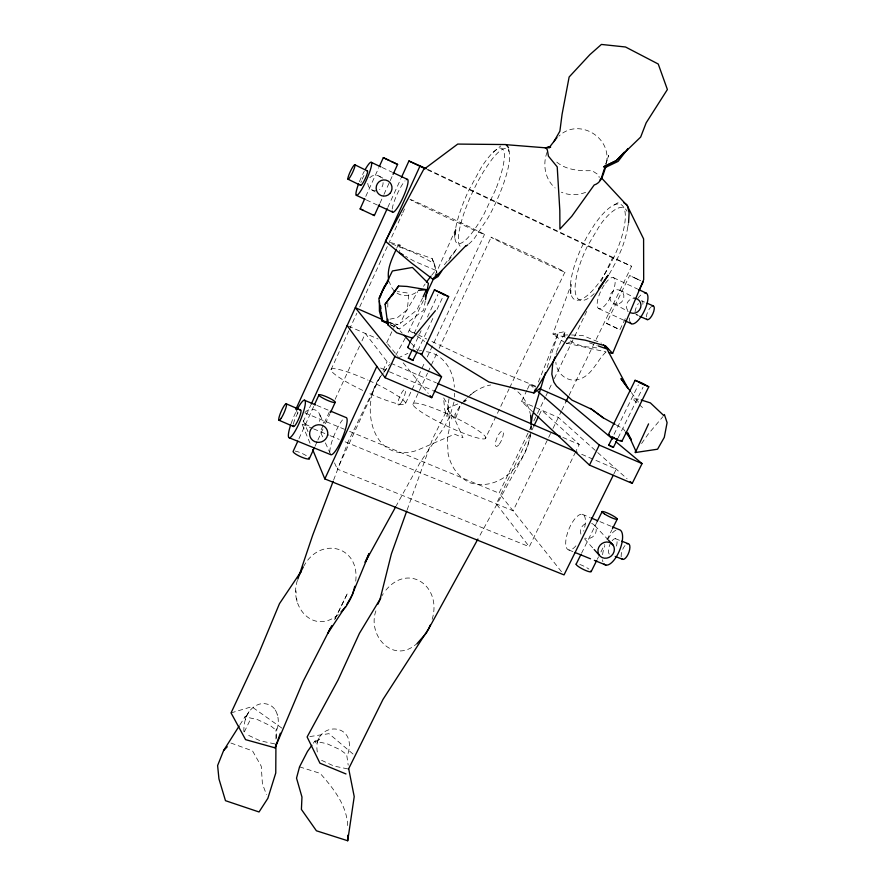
<?xml version="1.0" encoding="UTF-8"?>
<svg xmlns="http://www.w3.org/2000/svg" width="885" height="885" viewBox="0 0 885 885"><rect width="100%" height="100%" fill="white"/><g stroke="black" fill="none" stroke-linecap="round" stroke-linejoin="round"><path stroke-width="0.66" stroke-dasharray="4.42 3.32" d="M275.943 739.041L275.965 730.103L276.883 728.853L276.242 739.041M531.21 429.811L531.232 425.762M355.726 581.146C359.863 545.547 320.093 536.321 303.964 565.88M449.038 398.604C446.792 410.319 451.682 422.388 448.175 433.794C446.792 440.321 448.042 446.98 448.064 453.574C450.708 466.417 458.297 477.634 470.555 482.945C504.273 492.702 531.454 455.996 530.9 425.475M606.49 162.707C611.59 136.755 578.17 117.428 558.844 136.19M455.001 233.109L454.691 237.556L456.317 227.899L435.055 275.445M338.236 614.621C312.814 635.729 287.747 605.263 297.88 579.089M243.906 731.751C243.43 720.667 247.612 708.199 258.951 704.283C265.312 702.214 273.31 704.98 275.899 711.407M348.059 753.478C357.573 720.711 312.062 721.419 317.306 751.996M425.309 300.834L423.627 310.181L399.378 329.021L390.783 324.939M556.057 354.498L556.411 352.584M627.852 226.471L628.328 223.993M530.779 434.867L527.405 447.124L524.694 453.452L478.586 537.837M432.157 619.367C442.489 585.605 406.934 561.101 383.99 592.596M454.027 401.967L449.956 415.895L444.48 426.747L420.275 462.202L396.347 505.634M375.904 610.882C367.131 634.999 392.475 664.082 415.817 644.534M547.14 152.087C542.383 164.311 544.972 179.29 555.172 187.985M556.588 351.622L564.962 331.587L552.837 334.143L571.157 284.539L570.814 293.665L570.438 290.435M431.714 275.268L435.907 270.002L432.157 258.586C420.685 254.404 409.069 250.72 397.896 245.543L396.79 248.077M605.871 164.112L608.681 155.395L605.738 164.145M547.118 367.563L558.324 332.849L538.069 382.729M390.307 242.501L400.164 245.068L399.655 251.617M407.155 509.871L432.676 438.628L448.031 408.096L457.744 403.98M333.623 480.035L348.259 441.471L377.718 381.258L380.827 376.457M365.782 196.415L378.802 167.663M380.019 203.096L383.415 195.607M383.979 194.357L389.654 181.879M390.219 180.629L392.486 175.639M387.807 207.378L400.938 178.549M310.027 443.263L302.095 424.158L310.69 405.341M298.964 438.65L313.876 406.049M331.012 369.709L348.812 330.791M349.387 329.541L356.843 313.224M359.719 306.94L387.84 245.433M388.415 244.171L402.199 214.048M402.775 212.798L404.489 209.026M329.419 411.746L320.293 431.626L323.136 437.876M335.127 399.323L359.653 345.902M361.943 340.924L365.361 333.479L387.088 361.655L389.621 362.739M315.005 446.305L317.306 441.294M317.881 440.044L323.069 428.76M325.37 423.749L329.972 413.726M386.745 342.772L393.283 328.634M393.825 327.45L394.92 325.094L389.964 322.914M575.626 451.881L529.296 546.731L337.34 469.116L380.727 375.395M383.039 370.406L387.088 361.655M423.417 300.48L406.812 335.26M414.147 333.545L428.052 303.599M412.963 348.214L421.083 330.758M427.466 317.029L437.909 294.583M417.864 350.537L434.137 315.624M437.035 309.385L444.005 294.428M422.554 298.024L416.957 309.982L400.308 323.302L405.474 312.427L417.831 291.519M405.64 403.228L411.481 390.716M412.067 389.466L421.415 369.465M421.99 368.215L424.911 361.965M427.256 356.965L484.493 234.436M412.886 404.456L427.477 373.271M428.063 372.021L436.814 353.314M439.148 348.325L491.098 237.324M485.345 438.617A40.279 5.598 25.3 0 0 436.405 409.257A40.279 5.598 25.3 0 0 426.238 415.12A40.279 5.598 25.3 0 0 485.345 438.617L509.085 388.935M509.672 387.696L564.862 272.182A41.009 0.608 25.3 0 0 512.824 246.904A41.009 0.608 25.3 0 0 506.253 244.957A41.009 0.608 25.3 0 0 564.862 272.182M532.538 411.724L521.553 401.425L526.818 390.451M527.405 389.234L529.75 384.356L535.879 387.044M561.488 571.699L499.063 493.166L529.086 430.895M529.684 429.645L531.487 425.917M533.887 420.928L536.885 414.711M537.483 413.461L545.293 397.276M545.89 396.026L551.897 383.57M554.298 378.592L574.111 337.495M574.708 336.256L586.722 311.343M601.136 281.463L612.542 257.8L631.591 266.296L595.494 340.769M529.661 434.812L496.319 503.919L529.296 546.731M532.04 429.878L533.235 427.411M539.186 415.065L541.565 410.131L579.232 444.491L576.223 450.653M550.603 433.407L513.09 510.8L344.298 441.482M552.981 428.484L561.267 411.392M561.809 410.275L566.533 400.518M569.033 395.374L594.897 342.008M334.663 619.754L347.694 592.95L334.419 619.876M625.275 318.688L619.909 329.729L606.435 323.346L629.633 275.5L640.917 280.844M244.326 731.884L250.3 719.649M614.024 434.38L638.35 384.909M618.117 437.843L643.074 387.154M613.836 474.061L616.27 469.138L580.792 453.916M581.545 553.247L597.22 521.553M597.309 559.265L598.514 556.831M600.937 551.952L604.566 544.64M606.988 539.773L611.834 530.026M317.527 740.878L319.009 738.057M395.728 355.449L406.16 336.444M609.289 274.118L615.838 262.192L621.37 249.659A51.076 16.284 -64.2 0 0 628.184 223.684M249.05 711.617L246.207 716.164M239.857 724.892L245.023 716.75L246.804 715.633L245.444 719.56L245.023 716.75L257.646 719.682L270.755 725.921L275.965 730.103L277.37 728.255C279.041 722.116 278.521 715.445 275.246 709.903M381.833 595.981L383.271 593.724M448.595 260.865L456.914 248.519L442.965 266.617M641.592 443.54L647.864 434.535L662.931 416.636M423.506 286.331L425.121 284.03M383.216 373.326C357.64 400.175 370.45 466.096 417.012 450.354L454.624 434.181L462.988 437.71L455.056 419.855L448.485 410.706L451.892 418.959M384.013 372.209L389.544 364.421M313.334 743.234L314.806 741.165L319.706 739.119L317.848 740.258L317.029 744.307L314.806 741.165L326.996 743.721L340.017 749.639L346.654 754.551L348.192 765.138M383.758 372.043L388.438 366.18M461.317 403.98L466.66 398.405M605.86 352.119C596.534 360.848 592.353 375.417 578.878 379.344C567.595 382.94 556.488 373.558 555.857 362.208M493.1 152.364L500.733 145.959M467.667 397.52C473.873 391.203 482.015 386.612 490.699 384.964M470.665 394.865L474.758 391.281M463.663 401.049L466.539 398.538M464.337 401.901L466.24 400.374L463.806 401.403M614.312 204.9L617.365 202.997L620.639 202.444M566.356 343.745L572.728 340.758M397.951 358.038L407.885 353.336M415.917 292.658C410.109 296.209 402.1 296.818 396.436 292.692M231.051 712.912L251.749 706.728L282.138 728.3M585.605 192.366C577.861 195.364 569.066 195.541 561.4 192.222M397.896 245.543L400.164 245.068M389.909 319.164L397.442 317.615L407.321 309.706L408.936 293.189L397.354 291.552M309.85 736.552L328.977 733.665L355.195 755.878M419.059 350.891L421.636 350.593M567.761 334.895L564.176 335.138L564.962 331.587L564.121 337.34L567.396 338.9M571.489 334.961L582.861 335.57L601.457 343.17M606.435 323.346L619.909 329.729M638.561 399.157L632.399 398.77L642.532 407.542M596.755 347.894L583.149 346.489L574.177 343.28L568.491 339.409M388.858 322.737L398.073 324.629L388.803 322.439M347.672 768.888L333.789 766.012L319.927 759.518M274.781 743.898L260.245 740.833L246.163 734.24M566.389 343.115L606.026 351.931M565.249 337.052L552.837 334.143L565.061 342.827M426.459 351.721C443.33 353.723 453.916 371.246 454.315 387.121M299.539 766.852L320.149 773.368C333.169 788.07 347.008 805.284 347.65 825.749M589.532 342.926L597.01 345.515M435.807 270.356L413.992 261.097L405.64 256.285M230.908 743.035L252.524 750.878L261.241 766.222L262.414 783.822L266.507 794.697M615.341 538.666L620.451 540.658M391.69 243.762L414.379 252.933L434.314 263.498L436.891 272.657M568.801 549.961L573.911 552.041M535.513 386.114L468.563 358.668L430.442 340.813M302.095 424.158L312.328 428.362M313.611 428.882L328.954 435.188M330.227 435.708L339.176 439.391M304.838 412.897L344.442 429.269M349.553 431.382L499.063 493.166M582.153 514.229L589.775 517.404M599.93 521.63L611.358 526.387M316.874 405.418L329.441 410.64M380.638 368.005L388.238 371.269M389.5 371.811L432.577 390.296M390.882 363.292L436.394 382.906M562.794 437.4L579.232 444.491M348.358 326.078L378.083 339.01M521.553 401.425L558.335 417.432L627.1 478.807M638.428 315.735L635.917 314.629A7.5 2.677 -65.4 0 0 637.565 314.208M642.045 300.944L644.557 302.062M366.346 199.933L377.607 205.154M598.636 308.555L623.726 320.171M382.11 167.453L391.79 172.022M613.548 277.724L637.709 289.118M636.038 278.543L629.633 275.5M636.78 278.863L641.47 281.087M427.61 169.3L631.591 266.296M427.543 169.854L612.542 257.8M390.174 324.618L399.378 329.021M416.857 334.165L409.423 330.514L415.961 335.205M418.096 334.773L426.758 339.043M619.854 290.203L634.39 297.581M378.946 176.015L383.338 178.405M613.924 303.743L628.261 311.531M616.303 425.032L623.394 428.926L624.943 431.095M371.921 189.954L375.118 191.945M511.497 387.464C521.519 392.608 527.847 402.929 530.226 413.704M417.056 335.99L424.689 341.455M556.787 162.132C566.312 170.163 579.985 171.082 592.032 170.639L598.802 175.042L599.178 177.564M529.75 384.356L533.898 387.973M594.808 525.635L607.464 539.076M394.92 325.094L402.233 333.202M411.37 343.336L417.775 350.427M584.52 538.766L593.293 548.578M387.608 343.834L397.996 356.5M403.184 362.839L428.274 393.449M631.348 392.564L638.539 402.188M394.301 291.209L391.081 286.718L389.367 281.784M319.894 414.899L323.899 423.34M325.403 442.876L331.09 455.377M334.497 462.866L337.34 469.116M432.157 258.586L434.314 263.498M277.127 714.217L277.669 715.456M308.002 431.692L303.345 420.663A8.761 8.441 -21.4 0 0 312.139 426.227M295.889 409.202L298.477 415.43M508.709 148.979L509.074 151.612M295.955 590.76L296.187 593.016M296.674 598.238L296.995 601.446M454.558 393.25L454.702 396.934M387.807 302.637L387.807 309.551M293.433 423.86A8.961 1.681 -66.3 0 1 298.4 412.266M329.806 452.091A20.145 4.303 -67.5 0 1 342.484 419.944M291.032 423.827A20.311 3.75 -67.5 0 1 296.508 410.784M305.093 412.299A8.761 8.441 -21.4 0 1 319.408 421.382M295.114 451.084A8.916 1.792 24.3 0 1 307.991 456.826M360.903 182.564A7.987 1.283 -64.8 0 1 361.467 180.938M362.208 179.113A7.987 1.283 -64.8 0 1 363.989 175.418M392.199 209.015A17.954 3.352 -65.7 0 1 405.02 180.883M359.443 181.646A18.098 2.909 -65.9 0 1 364.266 171.236M369.742 177.752A7.821 7.666 -83.2 0 1 380.583 177.177M383.083 182.575A7.821 7.666 -83.2 0 1 379.577 189.534M375.804 190.795A7.821 7.666 -83.2 0 1 367.928 181.37M641.293 300.944A7.5 2.677 -65.4 0 1 642.687 305.192M635.054 311.94A7.5 2.677 -65.4 0 1 638.35 303.555M646.327 316.907A7.478 2.721 -65.3 0 1 651.659 306.409M605.44 283.222A17.125 5.708 -64.5 0 1 614.378 287.271A17.125 5.708 -64.5 0 1 599.023 308.732A17.125 5.708 -64.5 0 1 604.665 284.295M630.153 322.372A17.003 6.062 -64.3 0 1 629.722 317.129M637.797 298.4A17.003 6.062 -64.3 0 1 642.466 293.809M627.764 310.535A7.666 7.124 -58.2 0 1 634.999 298.345M612.132 540.757A8.363 3.374 -69.1 0 1 616.48 539.396A8.363 3.374 -69.1 0 1 616.203 546.908M609.3 554.098A8.363 3.374 -69.1 0 1 610.075 544.198M621.181 556.82A8.341 3.44 -69.1 0 1 625.994 544.529M575.914 545.835A19.116 7.29 -67.9 0 1 565.858 540.458A19.116 7.29 -67.9 0 1 579.365 514.849A19.116 7.29 -67.9 0 1 583.669 531.122M602.928 561.776A18.961 7.722 -67.9 0 1 602.519 559.762M602.585 554.696A18.961 7.722 -67.9 0 1 604.842 545.713M607.895 539.12A18.961 7.722 -67.9 0 1 616.756 529.805M591.645 523.334A8.23 7.522 -41.6 0 1 595.539 533.334A8.23 7.522 -41.6 0 1 585.051 538.124M580.914 534.109A8.23 7.522 -41.6 0 1 587.596 523.013M579.83 564.475A8.43 1.571 26.7 0 1 588.945 569.099M369.167 380.661A41.042 5.786 24.8 0 1 405.673 403.516A41.042 5.786 24.8 0 1 368.99 393.294M362.717 390.396A41.042 5.786 24.8 0 1 331.101 369.388A41.042 5.786 24.8 0 1 367.983 380.13M409.943 199.214A41.805 0.631 25.2 0 1 467.158 225.752A41.805 0.631 25.2 0 1 469.913 228.186A41.805 0.631 25.2 0 1 410.817 199.988M594.189 293.654A51.076 16.284 -64.2 0 1 575.339 292.492A51.076 16.284 -64.2 0 1 587.363 246.273L600.107 224.923A51.076 16.284 -64.2 0 1 626.945 211.194M468.74 244.083A54.195 12.766 -65 0 0 474.703 237.899L488.266 217.467A54.195 12.766 -65 0 0 509.594 158.448A54.195 12.766 -65 0 0 491.872 159.455L485.445 168.57A54.195 12.766 -65 0 0 460.443 246.528M455.056 414.213L455.045 419.91L460.532 404.954L455.056 414.213M448.02 405.175L447.025 416.503L444.768 409.832L443.518 397.664L448.02 405.175M495.655 189.545L483.641 214.867A52.447 12.191 -65 0 1 455.996 242.059A52.447 12.191 -65 0 1 468.939 189.976L481.152 167.652A52.447 12.191 -65 0 1 503.111 149.598A52.447 12.191 -65 0 1 495.655 189.545M614.013 256.971L607.475 269.593L600.273 280.91A52.846 16.704 -64.2 0 1 571.102 294.451A52.846 16.704 -64.2 0 1 587.563 235.698L594.3 224.856A52.846 16.704 -64.2 0 1 623.383 206.902A52.846 16.704 -64.2 0 1 614.013 256.971M619.29 303.632A7.401 6.903 -58.7 0 0 621.403 291.121A7.401 6.903 -58.7 0 0 609.953 296.165A7.401 6.903 -58.7 0 0 619.29 303.632M499.284 444.193A8.264 2.578 -67 0 0 502.901 431.338A8.264 2.578 -67 0 0 495.943 440.719A8.264 2.578 -67 0 0 499.284 444.193M401.193 402.62A8.441 2.047 -67 0 0 405.23 389.654A8.441 2.047 -67 0 0 398.715 399.467A8.441 2.047 -67 0 0 401.193 402.62"/><path stroke-width="1.33" d="M275.932 744.141L275.766 772.981L267.867 798.314L259.039 811.976L225.476 800.682L218.96 778.955L217.61 765.558L223.628 750.491L239.127 726.065M531.232 424.402L530.602 414.932M628.571 222.755L629.102 212.931L627.553 206.017L601.579 178.04M664.392 414.523L667.091 422.654L664.292 437.356L657.566 449.204L635.33 452.545L635.574 450.443L627.598 432.82L631.337 439.679M311.863 745.292L307.46 751.487L299.539 766.852L296.53 778.125L301.962 797.031L301.409 809.421L316.41 830.783L347.705 840.75L354.221 796.622L348.767 769.109M531.1 424.125L532.294 416.038L545.459 372.707M379.344 301.011L379.411 311.166L382.176 320.868L388.316 323.777M425.541 299.495L428.417 283.454L412.421 267.447L392.42 270.965L378.857 298.4L382.176 320.868L387.873 323.534M354.797 586.268L352.529 594.521L346.666 604.765M364.653 198.926L360.129 208.926L374.344 215.575L372.983 214.712M605.683 167.165C603.293 173.604 601.855 182.741 594.2 184.965L571.787 216.261L559.928 229.093L559.818 210.508L557.218 166.867L548.434 156.158L547.295 149.698L545.724 147.839L505.877 144.664M604.256 169.09L601.446 177.808L599.953 179.954M297.88 579.089L312.648 535.303L333.136 481.318M380.119 296.198L384.134 286.762L388.449 281.142M379.842 297.957L382.231 291.231L387.01 282.968M406.691 511.165L391.38 553.91L379.964 599.654L377.917 604.156M301.022 571.533L279.483 603.647L258.32 654.502L231.051 712.912L245.587 739.65L275.08 747.858L280.368 733.189M535.48 389.123L533.92 392.962L488.841 381.977L437.776 350.847L426.869 343.026M369.034 553.944L350.327 599.233L345.858 606.844L341.035 611.933M555.039 356.943L552.705 363.558L551.831 374.222L553.855 382.121L556.51 386.092L571.975 400.131L591.634 409.301L603.327 417.886L615.13 424.38M430.176 625.175L428.749 628.582L383.017 699.382L348.458 769.131M275.08 747.858L303.101 681.483L331.753 625.618M608.67 352.529L612.63 353.403L643.683 279.627L643.594 238.873L626.779 204.678L623.814 202.731M396.248 249.349C391.922 258.807 386.822 268.885 388.659 279.627M368.901 553.756L365.107 562.34L395.683 506.839M379.366 166.413L383.327 157.652L397.597 164.411L393.062 174.389M374.344 215.575L379.444 204.346M295.889 409.202L387.232 208.628M401.502 177.299L408.925 160.993L426.371 168.703M311.221 404.191L420.143 165.749M297.825 441.15L293.234 451.184A8.916 1.792 24.3 0 0 301.785 457.213A8.916 1.792 24.3 0 0 308.942 457.689M314.44 404.799L319.031 394.765M309.252 458.839L314.429 447.556M330.548 412.476L335.149 402.454A8.972 1.427 24.5 0 0 324.242 395.883A8.972 1.427 24.5 0 0 321.852 397.509A8.972 1.427 24.5 0 0 335.149 402.454M613.228 475.289L564.044 574.896L324.828 478.918L376.833 366.379M635.33 452.545L648.572 423.882M420.519 353.469L441.549 376.789L431.736 397.664L385.086 377.718L394.887 356.589L355.305 307.681L382.541 319.651M425.165 296.718L433.916 277.945M407.775 347.263L412.41 337.285M428.052 303.599L434.424 289.882L448.651 296.63L421.902 353.989M417.145 351.799L412.786 360.449L408.328 358.171L411.802 350.714M423.118 296.829L426.47 289.66L407 286.441L398.582 286.01L385.108 304.208L387.829 324.751L396.69 332.771L412.631 338.236L435.409 310.701M533.832 426.172L538.589 416.304M566.024 401.58L568.424 396.613M639.003 290.49L643.185 281.906L642.466 281.563M615.838 441.692L642.056 463.585L632.233 483.387L589.476 465.112L599.3 445.078L538.047 391.601M330.205 628.45L327.782 633.339L345.161 607.055M608.371 434.734L635.098 380.318L641.57 382.884L648.76 386.8L621.956 441.195M617.509 439.071L613.405 447.39L611.225 446.593L608.747 445.111L612.851 436.803M576.124 564.221L580.947 554.464M597.22 521.553L602.043 511.807M591.257 571.444L596.7 560.482M612.431 528.81L617.276 519.064M380.793 598.017L359.465 633.284L338.114 679.923L307.117 736.962L319.95 763.202L346.002 773.955M477.933 539.031L426.36 633.018L416.724 643.992M553.899 141.622L559.873 131.201L562.075 114.32L569.132 77.006L589.875 54.638L601.413 44.438L625.518 46.993L658.241 64.019L667.39 89.529L646.161 122.838L640.663 137.064L616.248 160.639L603.703 166.756L616.248 160.639L624.268 152.209M301.177 571.444L299.318 574.597L303.323 566.92M391.989 295.767L398.582 286.01M360.129 208.926L362.994 209.988M426.448 282.083L430.895 276.253M441.781 270.965L438.009 276.585L433.119 279.406L411.038 262.69L385.384 241.218L423.594 169.566L457.722 144.078L506.087 144.554L508.521 147.673M385.108 304.208L394.776 291.187M627.908 148.591L618.117 161.38L604.477 167.896M437.223 274.073L433.119 279.406L465.665 245.953M608.747 445.111L610.971 445.852M598.636 288.665L608.139 275.213L564.265 343.38L533.92 392.962L540.481 388.139M556.975 137.551L548.899 147.939L550.326 146.733L545.215 147.895L550.68 147.043M223.628 750.491L227.268 746.763M648.76 386.8L635.098 380.318M545.724 147.839L549.563 147.231M408.328 358.171L409.213 358.359M418.516 290.357L426.47 289.66M448.651 296.63L434.424 289.882M567.904 337.473L585.151 340.161L605.617 345.913L612.63 353.403M387.541 322.461L382.176 320.868L381.346 312.781M382.176 320.868L387.475 322.118M617.265 439.104L615.905 438.595M641.183 399.987L650.386 402.896L663.816 415.585M598.249 345.947L606.977 348.978L628.051 388.537L620.96 378.647L630.54 391.491M615.219 556.444L622.896 559.409M621.724 541.155L628.107 543.644M575.184 552.561L590.505 558.8M594.344 560.36L605.827 565.039M289.318 437.821L331.045 454.79A20.145 4.303 -67.5 0 0 343.037 436.305A20.145 4.303 -67.5 0 0 345.781 417.432L330.691 411.16M591.047 517.935L597.397 520.579M612.63 526.918L618.98 529.562A18.961 7.722 -67.9 0 1 619.246 551.2A18.961 7.722 -67.9 0 1 604.101 563.966M304.307 400.186L315.613 404.899M433.838 390.838L576.998 452.279M437.655 383.448L560.271 436.316M394.887 356.589L441.549 376.789M599.3 445.078L642.056 463.585M279.096 420.286L293.566 426.537M286.187 403.781L300.635 410.076M639.689 316.288L647.223 319.618M539.551 388.659L566.533 400.518L612.686 439.06M647.068 303.179L653.351 305.967M410.363 358.812L411.005 359.1M414.611 350.836L415.253 351.135M397.575 164.4L391.38 161.49M356.334 195.308L365.096 199.357M378.857 205.729L392.619 212.101M624.987 320.757L631.259 323.656M371.224 162.32L380.904 166.889M392.995 172.586L407.52 179.434M638.926 289.683L646.172 293.101M408.925 160.993L425.065 168.67M389.511 160.605L383.327 157.663M347.971 179.19L360.571 185.352M354.896 164.787A7.998 1.217 -64.8 0 1 350.515 176.369A7.998 1.217 -64.8 0 1 348.911 174.832A7.998 1.217 -64.8 0 1 354.896 164.787L367.496 171.004M614.101 437.721L614.688 438.02M413.981 350.526L412.941 349.951M604.477 346.865L608.471 349.099L603.459 344.862M612.154 446.46L613.449 447.334M399.666 252.844L403.25 254.913M412.2 359.719L413.229 360.494M590.472 408.383L603.327 417.886M630.175 481.562L632.233 483.387M533.544 412.664L589.476 465.112M608.371 540.027L612.885 544.828A8.562 7.777 -41.5 0 1 606.889 558.114A8.562 7.777 -41.5 0 1 598.691 547.417A8.562 7.777 -41.5 0 1 612.885 544.828M404.058 335.227L410.463 342.318M594.178 549.552L599.444 555.437M430.01 395.562L431.736 397.664M347.141 325.547L385.086 377.718M625.728 432.179L631.182 439.745M312.67 449.624L324.828 478.918M380.661 306.044L380.937 308.732M387.398 319.673L387.829 324.751L387.818 319.219M347.683 835.296L347.705 840.75M300.07 410.275A8.961 1.681 -66.3 0 1 298.322 419.722A8.961 1.681 -66.3 0 1 293.212 425.242M297.05 409.711A20.311 3.75 -67.5 0 1 305.093 405.363A20.311 3.75 -67.5 0 1 292.714 434.878A20.311 3.75 -67.5 0 1 290.645 424.988M367.12 171.004A7.987 1.283 -64.8 0 1 365.007 179.135A7.987 1.283 -64.8 0 1 360.438 184.854M406.481 179.611A17.954 3.352 -65.7 0 1 403.04 197.443A17.954 3.352 -65.7 0 1 392.144 211.072M365.284 169.4A18.098 2.909 -65.9 0 1 371.014 167.619A18.098 2.909 -65.9 0 1 359.166 193.184A18.098 2.909 -65.9 0 1 358.635 183.726M652.588 305.956A7.478 2.721 -65.3 0 1 652.853 313.777A7.478 2.721 -65.3 0 1 646.669 319.12M644.512 292.935A17.003 6.062 -64.3 0 1 644.147 311.243A17.003 6.062 -64.3 0 1 630.153 322.372M634.999 298.345A7.666 7.124 -58.2 0 1 640.651 307.604A7.666 7.124 -58.2 0 1 630.64 312.825M627.1 543.832A8.341 3.44 -69.1 0 1 629.047 551.897A8.341 3.44 -69.1 0 1 622.078 559.032M590.959 570.847A8.43 1.571 26.7 0 1 583.801 569.652A8.43 1.571 26.7 0 1 576.356 563.878M620.916 440.287A7.545 0.752 25.9 0 1 619.71 440.774A7.545 0.752 25.9 0 1 610.96 436.615A7.545 0.752 25.9 0 1 609.179 434.701M421.857 353.734A7.843 0.83 25.1 0 1 414.003 351.157A7.843 0.83 25.1 0 1 408.228 347.241M467.678 244.924A54.195 12.766 -65 0 1 465.665 246.229M644.291 384.676L639.567 382.442L644.291 384.676M444.005 294.428L439.071 292.083L444.005 294.428M281.297 418.052A8.994 1.593 -66.3 0 0 286.486 404.124A8.994 1.593 -66.3 0 0 280.158 413.915A8.994 1.593 -66.3 0 0 281.297 418.052M316.841 442.257A9.138 8.773 -22.3 0 0 327.328 430.564A9.138 8.773 -22.3 0 0 311.918 427.875A9.138 8.773 -22.3 0 0 316.841 442.257M389.953 193.439A8.12 7.943 -80.5 0 0 385.794 180.086A8.12 7.943 -80.5 0 0 376.512 190.529A8.12 7.943 -80.5 0 0 389.953 193.439M604.488 513.975A8.485 1.25 26.4 0 0 617.088 519.34A8.485 1.25 26.4 0 0 607.398 513.012A8.485 1.25 26.4 0 0 604.488 513.975"/></g></svg>
